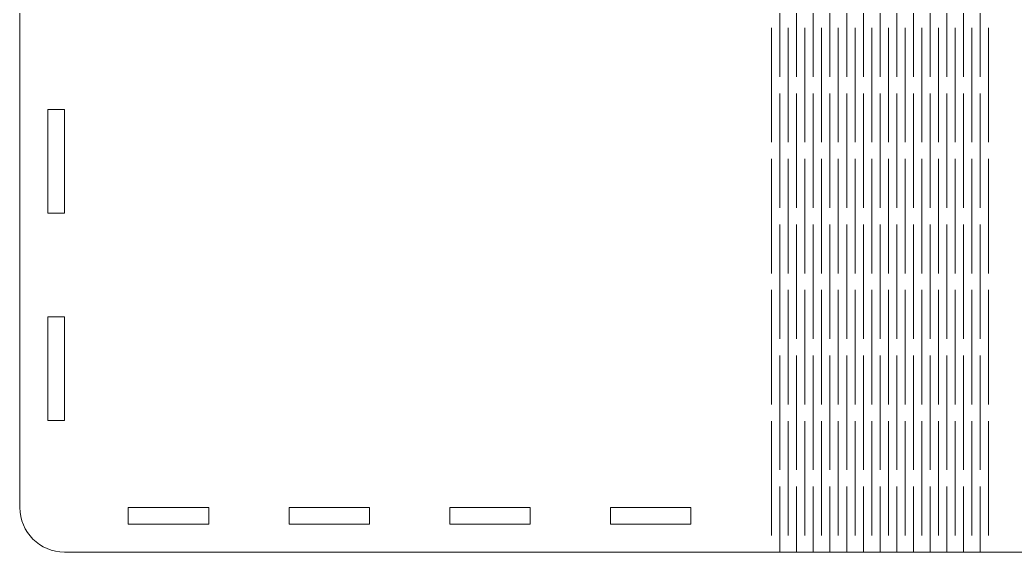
# Model space of a CAD drawing. Header units: millimetres. Extents: x -253 to 334, y -87 to 330.
# Drawn here: x -242.8 to -64, y 138.8 to 234.5 of the extents above; entities that cross this region are included whole.
import ezdxf

# ---------------------------------------------------------------- set-up
doc = ezdxf.new("R2010")
doc.units = ezdxf.units.MM
doc.header["$MEASUREMENT"] = 0
doc.layers.add('layer 1', color=7, linetype='Continuous')

msp = doc.modelspace()

# ---------------------------------------------------------------- linework, layer by layer
at = {"layer": 'layer 1', "color": 250, "lineweight": 9}
for points, knots in [([(-242.83, 232.9704), (-242.83, 232.9704), (-242.83, 296.349), (-242.83, 296.349), (-242.83, 296.349), (-242.83, 296.349), (-242.83, 322.1543), (-242.83, 322.1543), (-242.83, 322.1543), (-242.83, 326.5543), (-239.23, 330.1543), (-234.8301, 330.1543), (-234.8301, 330.1543), (-234.8301, 330.1543), (-46.9461, 330.1543), (-46.9461, 330.1543)], [0, 0, 0, 0, 0.2, 0.2, 0.2, 0.2, 0.4, 0.4, 0.4, 0.4, 0.6, 0.6, 0.6, 0.6, 1, 1, 1, 1]), ([(-106.2461, 232.9704), (-106.2461, 232.9704), (-106.2461, 244.7099), (-106.2461, 244.7099), (-106.2461, 244.7099), (-106.2461, 244.7099), (-106.2461, 232.9704), (-106.2461, 232.9704)], [0, 0, 0, 0, 0.33333333, 0.33333333, 0.33333333, 0.33333333, 1, 1, 1, 1]), ([(-103.2461, 232.9704), (-103.2461, 232.9704), (-103.2461, 244.7099), (-103.2461, 244.7099), (-103.2461, 244.7099), (-103.2461, 244.7099), (-103.2461, 232.9704), (-103.2461, 232.9704)], [0, 0, 0, 0, 0.33333333, 0.33333333, 0.33333333, 0.33333333, 1, 1, 1, 1]), ([(-100.2461, 232.9704), (-100.2461, 232.9704), (-100.2461, 244.7099), (-100.2461, 244.7099), (-100.2461, 244.7099), (-100.2461, 244.7099), (-100.2461, 232.9704), (-100.2461, 232.9704)], [0, 0, 0, 0, 0.33333333, 0.33333333, 0.33333333, 0.33333333, 1, 1, 1, 1]), ([(-97.2461, 232.9704), (-97.2461, 232.9704), (-97.2461, 244.7099), (-97.2461, 244.7099), (-97.2461, 244.7099), (-97.2461, 244.7099), (-97.2461, 232.9704), (-97.2461, 232.9704)], [0, 0, 0, 0, 0.33333333, 0.33333333, 0.33333333, 0.33333333, 1, 1, 1, 1]), ([(-94.2461, 232.9704), (-94.2461, 232.9704), (-94.2461, 244.7099), (-94.2461, 244.7099), (-94.2461, 244.7099), (-94.2461, 244.7099), (-94.2461, 232.9704), (-94.2461, 232.9704)], [0, 0, 0, 0, 0.33333333, 0.33333333, 0.33333333, 0.33333333, 1, 1, 1, 1]), ([(-91.2461, 232.9704), (-91.2461, 232.9704), (-91.2461, 244.7099), (-91.2461, 244.7099), (-91.2461, 244.7099), (-91.2461, 244.7099), (-91.2461, 232.9704), (-91.2461, 232.9704)], [0, 0, 0, 0, 0.33333333, 0.33333333, 0.33333333, 0.33333333, 1, 1, 1, 1]), ([(-88.2461, 232.9704), (-88.2461, 232.9704), (-88.2461, 244.7099), (-88.2461, 244.7099), (-88.2461, 244.7099), (-88.2461, 244.7099), (-88.2461, 232.9704), (-88.2461, 232.9704)], [0, 0, 0, 0, 0.33333333, 0.33333333, 0.33333333, 0.33333333, 1, 1, 1, 1]), ([(-85.2461, 232.9704), (-85.2461, 232.9704), (-85.2461, 244.7099), (-85.2461, 244.7099), (-85.2461, 244.7099), (-85.2461, 244.7099), (-85.2461, 232.9704), (-85.2461, 232.9704)], [0, 0, 0, 0, 0.33333333, 0.33333333, 0.33333333, 0.33333333, 1, 1, 1, 1]), ([(-82.2461, 232.9704), (-82.2461, 232.9704), (-82.2461, 244.7099), (-82.2461, 244.7099), (-82.2461, 244.7099), (-82.2461, 244.7099), (-82.2461, 232.9704), (-82.2461, 232.9704)], [0, 0, 0, 0, 0.33333333, 0.33333333, 0.33333333, 0.33333333, 1, 1, 1, 1]), ([(-79.2461, 232.9704), (-79.2461, 232.9704), (-79.2461, 244.7099), (-79.2461, 244.7099), (-79.2461, 244.7099), (-79.2461, 244.7099), (-79.2461, 232.9704), (-79.2461, 232.9704)], [0, 0, 0, 0, 0.33333333, 0.33333333, 0.33333333, 0.33333333, 1, 1, 1, 1]), ([(-76.2461, 232.9704), (-76.2461, 232.9704), (-76.2461, 244.7099), (-76.2461, 244.7099), (-76.2461, 244.7099), (-76.2461, 244.7099), (-76.2461, 232.9704), (-76.2461, 232.9704)], [0, 0, 0, 0, 0.33333333, 0.33333333, 0.33333333, 0.33333333, 1, 1, 1, 1]), ([(-73.2461, 232.9704), (-73.2461, 232.9704), (-73.2461, 244.7099), (-73.2461, 244.7099), (-73.2461, 244.7099), (-73.2461, 244.7099), (-73.2461, 232.9704), (-73.2461, 232.9704)], [0, 0, 0, 0, 0.33333333, 0.33333333, 0.33333333, 0.33333333, 1, 1, 1, 1]), ([(-70.2461, 232.9704), (-70.2461, 232.9704), (-70.2461, 244.7099), (-70.2461, 244.7099), (-70.2461, 244.7099), (-70.2461, 244.7099), (-70.2461, 232.9704), (-70.2461, 232.9704)], [0, 0, 0, 0, 0.33333333, 0.33333333, 0.33333333, 0.33333333, 1, 1, 1, 1]), ([(-105.9461, 138.8269), (-105.9461, 138.8269), (-234.8301, 138.8269), (-234.8301, 138.8269), (-234.8301, 138.8269), (-239.23, 138.8269), (-242.83, 142.4269), (-242.83, 146.8269), (-242.83, 146.8269), (-242.83, 146.8269), (-242.83, 232.9704), (-242.83, 232.9704)], [0, 0, 0, 0, 0.25, 0.25, 0.25, 0.25, 0.5, 0.5, 0.5, 0.5, 1, 1, 1, 1]), ([(-107.7461, 212.4836), (-107.7461, 212.4836), (-107.7461, 233.049), (-107.7461, 233.049), (-107.7461, 233.049), (-107.7461, 233.049), (-107.7461, 212.4836), (-107.7461, 212.4836)], [0, 0, 0, 0, 0.33333333, 0.33333333, 0.33333333, 0.33333333, 1, 1, 1, 1]), ([(-106.2461, 232.9704), (-106.2461, 232.9704), (-106.2461, 224.2612), (-106.2461, 224.2612), (-106.2461, 224.2612), (-106.2461, 224.2612), (-106.2461, 232.9704), (-106.2461, 232.9704)], [0, 0, 0, 0, 0.33333333, 0.33333333, 0.33333333, 0.33333333, 1, 1, 1, 1]), ([(-105.9461, 138.8269), (-105.9461, 138.8269), (-22.9461, 138.8269), (-22.9461, 138.8269), (-22.9461, 138.8269), (-22.9461, 138.8269), (132.4009, 138.8269), (132.4009, 138.8269), (132.4009, 138.8269), (136.8009, 138.8269), (140.4009, 142.4269), (140.4009, 146.8269), (140.4009, 146.8269), (140.4009, 146.8269), (140.4009, 232.9704), (140.4009, 232.9704)], [0, 0, 0, 0, 0.2, 0.2, 0.2, 0.2, 0.4, 0.4, 0.4, 0.4, 0.6, 0.6, 0.6, 0.6, 1, 1, 1, 1]), ([(-104.7461, 212.4836), (-104.7461, 212.4836), (-104.7461, 233.049), (-104.7461, 233.049), (-104.7461, 233.049), (-104.7461, 233.049), (-104.7461, 212.4836), (-104.7461, 212.4836)], [0, 0, 0, 0, 0.33333333, 0.33333333, 0.33333333, 0.33333333, 1, 1, 1, 1]), ([(-103.2461, 232.9704), (-103.2461, 232.9704), (-103.2461, 224.2612), (-103.2461, 224.2612), (-103.2461, 224.2612), (-103.2461, 224.2612), (-103.2461, 232.9704), (-103.2461, 232.9704)], [0, 0, 0, 0, 0.33333333, 0.33333333, 0.33333333, 0.33333333, 1, 1, 1, 1]), ([(-101.7461, 212.4836), (-101.7461, 212.4836), (-101.7461, 233.049), (-101.7461, 233.049), (-101.7461, 233.049), (-101.7461, 233.049), (-101.7461, 212.4836), (-101.7461, 212.4836)], [0, 0, 0, 0, 0.33333333, 0.33333333, 0.33333333, 0.33333333, 1, 1, 1, 1]), ([(-100.2461, 232.9704), (-100.2461, 232.9704), (-100.2461, 224.2612), (-100.2461, 224.2612), (-100.2461, 224.2612), (-100.2461, 224.2612), (-100.2461, 232.9704), (-100.2461, 232.9704)], [0, 0, 0, 0, 0.33333333, 0.33333333, 0.33333333, 0.33333333, 1, 1, 1, 1]), ([(-98.7461, 212.4836), (-98.7461, 212.4836), (-98.7461, 233.049), (-98.7461, 233.049), (-98.7461, 233.049), (-98.7461, 233.049), (-98.7461, 212.4836), (-98.7461, 212.4836)], [0, 0, 0, 0, 0.33333333, 0.33333333, 0.33333333, 0.33333333, 1, 1, 1, 1]), ([(-97.2461, 232.9704), (-97.2461, 232.9704), (-97.2461, 224.2612), (-97.2461, 224.2612), (-97.2461, 224.2612), (-97.2461, 224.2612), (-97.2461, 232.9704), (-97.2461, 232.9704)], [0, 0, 0, 0, 0.33333333, 0.33333333, 0.33333333, 0.33333333, 1, 1, 1, 1]), ([(-95.7461, 212.4836), (-95.7461, 212.4836), (-95.7461, 233.049), (-95.7461, 233.049), (-95.7461, 233.049), (-95.7461, 233.049), (-95.7461, 212.4836), (-95.7461, 212.4836)], [0, 0, 0, 0, 0.33333333, 0.33333333, 0.33333333, 0.33333333, 1, 1, 1, 1]), ([(-94.2461, 232.9704), (-94.2461, 232.9704), (-94.2461, 224.2612), (-94.2461, 224.2612), (-94.2461, 224.2612), (-94.2461, 224.2612), (-94.2461, 232.9704), (-94.2461, 232.9704)], [0, 0, 0, 0, 0.33333333, 0.33333333, 0.33333333, 0.33333333, 1, 1, 1, 1]), ([(-92.7461, 212.4836), (-92.7461, 212.4836), (-92.7461, 233.049), (-92.7461, 233.049), (-92.7461, 233.049), (-92.7461, 233.049), (-92.7461, 212.4836), (-92.7461, 212.4836)], [0, 0, 0, 0, 0.33333333, 0.33333333, 0.33333333, 0.33333333, 1, 1, 1, 1]), ([(-91.2461, 232.9704), (-91.2461, 232.9704), (-91.2461, 224.2612), (-91.2461, 224.2612), (-91.2461, 224.2612), (-91.2461, 224.2612), (-91.2461, 232.9704), (-91.2461, 232.9704)], [0, 0, 0, 0, 0.33333333, 0.33333333, 0.33333333, 0.33333333, 1, 1, 1, 1]), ([(-89.7461, 212.4836), (-89.7461, 212.4836), (-89.7461, 233.049), (-89.7461, 233.049), (-89.7461, 233.049), (-89.7461, 233.049), (-89.7461, 212.4836), (-89.7461, 212.4836)], [0, 0, 0, 0, 0.33333333, 0.33333333, 0.33333333, 0.33333333, 1, 1, 1, 1]), ([(-88.2461, 232.9704), (-88.2461, 232.9704), (-88.2461, 224.2612), (-88.2461, 224.2612), (-88.2461, 224.2612), (-88.2461, 224.2612), (-88.2461, 232.9704), (-88.2461, 232.9704)], [0, 0, 0, 0, 0.33333333, 0.33333333, 0.33333333, 0.33333333, 1, 1, 1, 1]), ([(-86.7461, 212.4836), (-86.7461, 212.4836), (-86.7461, 233.049), (-86.7461, 233.049), (-86.7461, 233.049), (-86.7461, 233.049), (-86.7461, 212.4836), (-86.7461, 212.4836)], [0, 0, 0, 0, 0.33333333, 0.33333333, 0.33333333, 0.33333333, 1, 1, 1, 1]), ([(-85.2461, 232.9704), (-85.2461, 232.9704), (-85.2461, 224.2612), (-85.2461, 224.2612), (-85.2461, 224.2612), (-85.2461, 224.2612), (-85.2461, 232.9704), (-85.2461, 232.9704)], [0, 0, 0, 0, 0.33333333, 0.33333333, 0.33333333, 0.33333333, 1, 1, 1, 1]), ([(-83.7461, 212.4836), (-83.7461, 212.4836), (-83.7461, 233.049), (-83.7461, 233.049), (-83.7461, 233.049), (-83.7461, 233.049), (-83.7461, 212.4836), (-83.7461, 212.4836)], [0, 0, 0, 0, 0.33333333, 0.33333333, 0.33333333, 0.33333333, 1, 1, 1, 1]), ([(-82.2461, 232.9704), (-82.2461, 232.9704), (-82.2461, 224.2612), (-82.2461, 224.2612), (-82.2461, 224.2612), (-82.2461, 224.2612), (-82.2461, 232.9704), (-82.2461, 232.9704)], [0, 0, 0, 0, 0.33333333, 0.33333333, 0.33333333, 0.33333333, 1, 1, 1, 1]), ([(-80.7461, 212.4836), (-80.7461, 212.4836), (-80.7461, 233.049), (-80.7461, 233.049), (-80.7461, 233.049), (-80.7461, 233.049), (-80.7461, 212.4836), (-80.7461, 212.4836)], [0, 0, 0, 0, 0.33333333, 0.33333333, 0.33333333, 0.33333333, 1, 1, 1, 1]), ([(-79.2461, 232.9704), (-79.2461, 232.9704), (-79.2461, 224.2612), (-79.2461, 224.2612), (-79.2461, 224.2612), (-79.2461, 224.2612), (-79.2461, 232.9704), (-79.2461, 232.9704)], [0, 0, 0, 0, 0.33333333, 0.33333333, 0.33333333, 0.33333333, 1, 1, 1, 1]), ([(-77.7461, 212.4836), (-77.7461, 212.4836), (-77.7461, 233.049), (-77.7461, 233.049), (-77.7461, 233.049), (-77.7461, 233.049), (-77.7461, 212.4836), (-77.7461, 212.4836)], [0, 0, 0, 0, 0.33333333, 0.33333333, 0.33333333, 0.33333333, 1, 1, 1, 1]), ([(-76.2461, 232.9704), (-76.2461, 232.9704), (-76.2461, 224.2612), (-76.2461, 224.2612), (-76.2461, 224.2612), (-76.2461, 224.2612), (-76.2461, 232.9704), (-76.2461, 232.9704)], [0, 0, 0, 0, 0.33333333, 0.33333333, 0.33333333, 0.33333333, 1, 1, 1, 1]), ([(-74.7461, 212.4836), (-74.7461, 212.4836), (-74.7461, 233.049), (-74.7461, 233.049), (-74.7461, 233.049), (-74.7461, 233.049), (-74.7461, 212.4836), (-74.7461, 212.4836)], [0, 0, 0, 0, 0.33333333, 0.33333333, 0.33333333, 0.33333333, 1, 1, 1, 1]), ([(-73.2461, 232.9704), (-73.2461, 232.9704), (-73.2461, 224.2612), (-73.2461, 224.2612), (-73.2461, 224.2612), (-73.2461, 224.2612), (-73.2461, 232.9704), (-73.2461, 232.9704)], [0, 0, 0, 0, 0.33333333, 0.33333333, 0.33333333, 0.33333333, 1, 1, 1, 1]), ([(-71.7461, 212.4836), (-71.7461, 212.4836), (-71.7461, 233.049), (-71.7461, 233.049), (-71.7461, 233.049), (-71.7461, 233.049), (-71.7461, 212.4836), (-71.7461, 212.4836)], [0, 0, 0, 0, 0.33333333, 0.33333333, 0.33333333, 0.33333333, 1, 1, 1, 1]), ([(-70.2461, 232.9704), (-70.2461, 232.9704), (-70.2461, 224.2612), (-70.2461, 224.2612), (-70.2461, 224.2612), (-70.2461, 224.2612), (-70.2461, 232.9704), (-70.2461, 232.9704)], [0, 0, 0, 0, 0.33333333, 0.33333333, 0.33333333, 0.33333333, 1, 1, 1, 1]), ([(-68.7461, 212.4836), (-68.7461, 212.4836), (-68.7461, 233.049), (-68.7461, 233.049), (-68.7461, 233.049), (-68.7461, 233.049), (-68.7461, 212.4836), (-68.7461, 212.4836)], [0, 0, 0, 0, 0.33333333, 0.33333333, 0.33333333, 0.33333333, 1, 1, 1, 1]), ([(-106.2461, 200.7058), (-106.2461, 200.7058), (-106.2461, 221.2712), (-106.2461, 221.2712), (-106.2461, 221.2712), (-106.2461, 221.2712), (-106.2461, 200.7058), (-106.2461, 200.7058)], [0, 0, 0, 0, 0.33333333, 0.33333333, 0.33333333, 0.33333333, 1, 1, 1, 1]), ([(-103.2461, 200.7058), (-103.2461, 200.7058), (-103.2461, 221.2712), (-103.2461, 221.2712), (-103.2461, 221.2712), (-103.2461, 221.2712), (-103.2461, 200.7058), (-103.2461, 200.7058)], [0, 0, 0, 0, 0.33333333, 0.33333333, 0.33333333, 0.33333333, 1, 1, 1, 1]), ([(-100.2461, 200.7058), (-100.2461, 200.7058), (-100.2461, 221.2712), (-100.2461, 221.2712), (-100.2461, 221.2712), (-100.2461, 221.2712), (-100.2461, 200.7058), (-100.2461, 200.7058)], [0, 0, 0, 0, 0.33333333, 0.33333333, 0.33333333, 0.33333333, 1, 1, 1, 1]), ([(-97.2461, 200.7058), (-97.2461, 200.7058), (-97.2461, 221.2712), (-97.2461, 221.2712), (-97.2461, 221.2712), (-97.2461, 221.2712), (-97.2461, 200.7058), (-97.2461, 200.7058)], [0, 0, 0, 0, 0.33333333, 0.33333333, 0.33333333, 0.33333333, 1, 1, 1, 1]), ([(-94.2461, 200.7058), (-94.2461, 200.7058), (-94.2461, 221.2712), (-94.2461, 221.2712), (-94.2461, 221.2712), (-94.2461, 221.2712), (-94.2461, 200.7058), (-94.2461, 200.7058)], [0, 0, 0, 0, 0.33333333, 0.33333333, 0.33333333, 0.33333333, 1, 1, 1, 1]), ([(-91.2461, 200.7058), (-91.2461, 200.7058), (-91.2461, 221.2712), (-91.2461, 221.2712), (-91.2461, 221.2712), (-91.2461, 221.2712), (-91.2461, 200.7058), (-91.2461, 200.7058)], [0, 0, 0, 0, 0.33333333, 0.33333333, 0.33333333, 0.33333333, 1, 1, 1, 1]), ([(-88.2461, 200.7058), (-88.2461, 200.7058), (-88.2461, 221.2712), (-88.2461, 221.2712), (-88.2461, 221.2712), (-88.2461, 221.2712), (-88.2461, 200.7058), (-88.2461, 200.7058)], [0, 0, 0, 0, 0.33333333, 0.33333333, 0.33333333, 0.33333333, 1, 1, 1, 1]), ([(-85.2461, 200.7058), (-85.2461, 200.7058), (-85.2461, 221.2712), (-85.2461, 221.2712), (-85.2461, 221.2712), (-85.2461, 221.2712), (-85.2461, 200.7058), (-85.2461, 200.7058)], [0, 0, 0, 0, 0.33333333, 0.33333333, 0.33333333, 0.33333333, 1, 1, 1, 1]), ([(-82.2461, 200.7058), (-82.2461, 200.7058), (-82.2461, 221.2712), (-82.2461, 221.2712), (-82.2461, 221.2712), (-82.2461, 221.2712), (-82.2461, 200.7058), (-82.2461, 200.7058)], [0, 0, 0, 0, 0.33333333, 0.33333333, 0.33333333, 0.33333333, 1, 1, 1, 1]), ([(-79.2461, 200.7058), (-79.2461, 200.7058), (-79.2461, 221.2712), (-79.2461, 221.2712), (-79.2461, 221.2712), (-79.2461, 221.2712), (-79.2461, 200.7058), (-79.2461, 200.7058)], [0, 0, 0, 0, 0.33333333, 0.33333333, 0.33333333, 0.33333333, 1, 1, 1, 1]), ([(-76.2461, 200.7058), (-76.2461, 200.7058), (-76.2461, 221.2712), (-76.2461, 221.2712), (-76.2461, 221.2712), (-76.2461, 221.2712), (-76.2461, 200.7058), (-76.2461, 200.7058)], [0, 0, 0, 0, 0.33333333, 0.33333333, 0.33333333, 0.33333333, 1, 1, 1, 1]), ([(-73.2461, 200.7058), (-73.2461, 200.7058), (-73.2461, 221.2712), (-73.2461, 221.2712), (-73.2461, 221.2712), (-73.2461, 221.2712), (-73.2461, 200.7058), (-73.2461, 200.7058)], [0, 0, 0, 0, 0.33333333, 0.33333333, 0.33333333, 0.33333333, 1, 1, 1, 1]), ([(-70.2461, 200.7058), (-70.2461, 200.7058), (-70.2461, 221.2712), (-70.2461, 221.2712), (-70.2461, 221.2712), (-70.2461, 221.2712), (-70.2461, 200.7058), (-70.2461, 200.7058)], [0, 0, 0, 0, 0.33333333, 0.33333333, 0.33333333, 0.33333333, 1, 1, 1, 1]), ([(-237.7938, 218.3723), (-237.7938, 218.3723), (-234.7938, 218.3723), (-234.7938, 218.3723), (-234.7938, 218.3723), (-234.7938, 218.3723), (-234.7938, 199.736), (-234.7938, 199.736), (-234.7938, 199.736), (-234.7938, 199.736), (-237.7938, 199.736), (-237.7938, 199.736), (-237.7938, 199.736), (-237.7938, 199.736), (-237.7938, 218.3723), (-237.7938, 218.3723)], [0, 0, 0, 0, 0.2, 0.2, 0.2, 0.2, 0.4, 0.4, 0.4, 0.4, 0.6, 0.6, 0.6, 0.6, 1, 1, 1, 1]), ([(-107.7461, 188.928), (-107.7461, 188.928), (-107.7461, 209.4936), (-107.7461, 209.4936), (-107.7461, 209.4936), (-107.7461, 209.4936), (-107.7461, 188.928), (-107.7461, 188.928)], [0, 0, 0, 0, 0.33333333, 0.33333333, 0.33333333, 0.33333333, 1, 1, 1, 1]), ([(-104.7461, 188.928), (-104.7461, 188.928), (-104.7461, 209.4936), (-104.7461, 209.4936), (-104.7461, 209.4936), (-104.7461, 209.4936), (-104.7461, 188.928), (-104.7461, 188.928)], [0, 0, 0, 0, 0.33333333, 0.33333333, 0.33333333, 0.33333333, 1, 1, 1, 1]), ([(-101.7461, 188.928), (-101.7461, 188.928), (-101.7461, 209.4936), (-101.7461, 209.4936), (-101.7461, 209.4936), (-101.7461, 209.4936), (-101.7461, 188.928), (-101.7461, 188.928)], [0, 0, 0, 0, 0.33333333, 0.33333333, 0.33333333, 0.33333333, 1, 1, 1, 1]), ([(-98.7461, 188.928), (-98.7461, 188.928), (-98.7461, 209.4936), (-98.7461, 209.4936), (-98.7461, 209.4936), (-98.7461, 209.4936), (-98.7461, 188.928), (-98.7461, 188.928)], [0, 0, 0, 0, 0.33333333, 0.33333333, 0.33333333, 0.33333333, 1, 1, 1, 1]), ([(-95.7461, 188.928), (-95.7461, 188.928), (-95.7461, 209.4936), (-95.7461, 209.4936), (-95.7461, 209.4936), (-95.7461, 209.4936), (-95.7461, 188.928), (-95.7461, 188.928)], [0, 0, 0, 0, 0.33333333, 0.33333333, 0.33333333, 0.33333333, 1, 1, 1, 1]), ([(-92.7461, 188.928), (-92.7461, 188.928), (-92.7461, 209.4936), (-92.7461, 209.4936), (-92.7461, 209.4936), (-92.7461, 209.4936), (-92.7461, 188.928), (-92.7461, 188.928)], [0, 0, 0, 0, 0.33333333, 0.33333333, 0.33333333, 0.33333333, 1, 1, 1, 1]), ([(-89.7461, 188.928), (-89.7461, 188.928), (-89.7461, 209.4936), (-89.7461, 209.4936), (-89.7461, 209.4936), (-89.7461, 209.4936), (-89.7461, 188.928), (-89.7461, 188.928)], [0, 0, 0, 0, 0.33333333, 0.33333333, 0.33333333, 0.33333333, 1, 1, 1, 1]), ([(-86.7461, 188.928), (-86.7461, 188.928), (-86.7461, 209.4936), (-86.7461, 209.4936), (-86.7461, 209.4936), (-86.7461, 209.4936), (-86.7461, 188.928), (-86.7461, 188.928)], [0, 0, 0, 0, 0.33333333, 0.33333333, 0.33333333, 0.33333333, 1, 1, 1, 1]), ([(-83.7461, 188.928), (-83.7461, 188.928), (-83.7461, 209.4936), (-83.7461, 209.4936), (-83.7461, 209.4936), (-83.7461, 209.4936), (-83.7461, 188.928), (-83.7461, 188.928)], [0, 0, 0, 0, 0.33333333, 0.33333333, 0.33333333, 0.33333333, 1, 1, 1, 1]), ([(-80.7461, 188.928), (-80.7461, 188.928), (-80.7461, 209.4936), (-80.7461, 209.4936), (-80.7461, 209.4936), (-80.7461, 209.4936), (-80.7461, 188.928), (-80.7461, 188.928)], [0, 0, 0, 0, 0.33333333, 0.33333333, 0.33333333, 0.33333333, 1, 1, 1, 1]), ([(-77.7461, 188.928), (-77.7461, 188.928), (-77.7461, 209.4936), (-77.7461, 209.4936), (-77.7461, 209.4936), (-77.7461, 209.4936), (-77.7461, 188.928), (-77.7461, 188.928)], [0, 0, 0, 0, 0.33333333, 0.33333333, 0.33333333, 0.33333333, 1, 1, 1, 1]), ([(-74.7461, 188.928), (-74.7461, 188.928), (-74.7461, 209.4936), (-74.7461, 209.4936), (-74.7461, 209.4936), (-74.7461, 209.4936), (-74.7461, 188.928), (-74.7461, 188.928)], [0, 0, 0, 0, 0.33333333, 0.33333333, 0.33333333, 0.33333333, 1, 1, 1, 1]), ([(-71.7461, 188.928), (-71.7461, 188.928), (-71.7461, 209.4936), (-71.7461, 209.4936), (-71.7461, 209.4936), (-71.7461, 209.4936), (-71.7461, 188.928), (-71.7461, 188.928)], [0, 0, 0, 0, 0.33333333, 0.33333333, 0.33333333, 0.33333333, 1, 1, 1, 1]), ([(-68.7461, 188.928), (-68.7461, 188.928), (-68.7461, 209.4936), (-68.7461, 209.4936), (-68.7461, 209.4936), (-68.7461, 209.4936), (-68.7461, 188.928), (-68.7461, 188.928)], [0, 0, 0, 0, 0.33333333, 0.33333333, 0.33333333, 0.33333333, 1, 1, 1, 1]), ([(-106.2461, 177.1502), (-106.2461, 177.1502), (-106.2461, 197.7158), (-106.2461, 197.7158), (-106.2461, 197.7158), (-106.2461, 197.7158), (-106.2461, 177.1502), (-106.2461, 177.1502)], [0, 0, 0, 0, 0.33333333, 0.33333333, 0.33333333, 0.33333333, 1, 1, 1, 1]), ([(-103.2461, 177.1502), (-103.2461, 177.1502), (-103.2461, 197.7158), (-103.2461, 197.7158), (-103.2461, 197.7158), (-103.2461, 197.7158), (-103.2461, 177.1502), (-103.2461, 177.1502)], [0, 0, 0, 0, 0.33333333, 0.33333333, 0.33333333, 0.33333333, 1, 1, 1, 1]), ([(-100.2461, 177.1502), (-100.2461, 177.1502), (-100.2461, 197.7158), (-100.2461, 197.7158), (-100.2461, 197.7158), (-100.2461, 197.7158), (-100.2461, 177.1502), (-100.2461, 177.1502)], [0, 0, 0, 0, 0.33333333, 0.33333333, 0.33333333, 0.33333333, 1, 1, 1, 1]), ([(-97.2461, 177.1502), (-97.2461, 177.1502), (-97.2461, 197.7158), (-97.2461, 197.7158), (-97.2461, 197.7158), (-97.2461, 197.7158), (-97.2461, 177.1502), (-97.2461, 177.1502)], [0, 0, 0, 0, 0.33333333, 0.33333333, 0.33333333, 0.33333333, 1, 1, 1, 1]), ([(-94.2461, 177.1502), (-94.2461, 177.1502), (-94.2461, 197.7158), (-94.2461, 197.7158), (-94.2461, 197.7158), (-94.2461, 197.7158), (-94.2461, 177.1502), (-94.2461, 177.1502)], [0, 0, 0, 0, 0.33333333, 0.33333333, 0.33333333, 0.33333333, 1, 1, 1, 1]), ([(-91.2461, 177.1502), (-91.2461, 177.1502), (-91.2461, 197.7158), (-91.2461, 197.7158), (-91.2461, 197.7158), (-91.2461, 197.7158), (-91.2461, 177.1502), (-91.2461, 177.1502)], [0, 0, 0, 0, 0.33333333, 0.33333333, 0.33333333, 0.33333333, 1, 1, 1, 1]), ([(-88.2461, 177.1502), (-88.2461, 177.1502), (-88.2461, 197.7158), (-88.2461, 197.7158), (-88.2461, 197.7158), (-88.2461, 197.7158), (-88.2461, 177.1502), (-88.2461, 177.1502)], [0, 0, 0, 0, 0.33333333, 0.33333333, 0.33333333, 0.33333333, 1, 1, 1, 1]), ([(-85.2461, 177.1502), (-85.2461, 177.1502), (-85.2461, 197.7158), (-85.2461, 197.7158), (-85.2461, 197.7158), (-85.2461, 197.7158), (-85.2461, 177.1502), (-85.2461, 177.1502)], [0, 0, 0, 0, 0.33333333, 0.33333333, 0.33333333, 0.33333333, 1, 1, 1, 1]), ([(-82.2461, 177.1502), (-82.2461, 177.1502), (-82.2461, 197.7158), (-82.2461, 197.7158), (-82.2461, 197.7158), (-82.2461, 197.7158), (-82.2461, 177.1502), (-82.2461, 177.1502)], [0, 0, 0, 0, 0.33333333, 0.33333333, 0.33333333, 0.33333333, 1, 1, 1, 1]), ([(-79.2461, 177.1502), (-79.2461, 177.1502), (-79.2461, 197.7158), (-79.2461, 197.7158), (-79.2461, 197.7158), (-79.2461, 197.7158), (-79.2461, 177.1502), (-79.2461, 177.1502)], [0, 0, 0, 0, 0.33333333, 0.33333333, 0.33333333, 0.33333333, 1, 1, 1, 1]), ([(-76.2461, 177.1502), (-76.2461, 177.1502), (-76.2461, 197.7158), (-76.2461, 197.7158), (-76.2461, 197.7158), (-76.2461, 197.7158), (-76.2461, 177.1502), (-76.2461, 177.1502)], [0, 0, 0, 0, 0.33333333, 0.33333333, 0.33333333, 0.33333333, 1, 1, 1, 1]), ([(-73.2461, 177.1502), (-73.2461, 177.1502), (-73.2461, 197.7158), (-73.2461, 197.7158), (-73.2461, 197.7158), (-73.2461, 197.7158), (-73.2461, 177.1502), (-73.2461, 177.1502)], [0, 0, 0, 0, 0.33333333, 0.33333333, 0.33333333, 0.33333333, 1, 1, 1, 1]), ([(-70.2461, 177.1502), (-70.2461, 177.1502), (-70.2461, 197.7158), (-70.2461, 197.7158), (-70.2461, 197.7158), (-70.2461, 197.7158), (-70.2461, 177.1502), (-70.2461, 177.1502)], [0, 0, 0, 0, 0.33333333, 0.33333333, 0.33333333, 0.33333333, 1, 1, 1, 1]), ([(-107.7461, 165.3725), (-107.7461, 165.3725), (-107.7461, 185.938), (-107.7461, 185.938), (-107.7461, 185.938), (-107.7461, 185.938), (-107.7461, 165.3725), (-107.7461, 165.3725)], [0, 0, 0, 0, 0.33333333, 0.33333333, 0.33333333, 0.33333333, 1, 1, 1, 1]), ([(-104.7461, 165.3725), (-104.7461, 165.3725), (-104.7461, 185.938), (-104.7461, 185.938), (-104.7461, 185.938), (-104.7461, 185.938), (-104.7461, 165.3725), (-104.7461, 165.3725)], [0, 0, 0, 0, 0.33333333, 0.33333333, 0.33333333, 0.33333333, 1, 1, 1, 1]), ([(-101.7461, 165.3725), (-101.7461, 165.3725), (-101.7461, 185.938), (-101.7461, 185.938), (-101.7461, 185.938), (-101.7461, 185.938), (-101.7461, 165.3725), (-101.7461, 165.3725)], [0, 0, 0, 0, 0.33333333, 0.33333333, 0.33333333, 0.33333333, 1, 1, 1, 1]), ([(-98.7461, 165.3725), (-98.7461, 165.3725), (-98.7461, 185.938), (-98.7461, 185.938), (-98.7461, 185.938), (-98.7461, 185.938), (-98.7461, 165.3725), (-98.7461, 165.3725)], [0, 0, 0, 0, 0.33333333, 0.33333333, 0.33333333, 0.33333333, 1, 1, 1, 1]), ([(-95.7461, 165.3725), (-95.7461, 165.3725), (-95.7461, 185.938), (-95.7461, 185.938), (-95.7461, 185.938), (-95.7461, 185.938), (-95.7461, 165.3725), (-95.7461, 165.3725)], [0, 0, 0, 0, 0.33333333, 0.33333333, 0.33333333, 0.33333333, 1, 1, 1, 1]), ([(-92.7461, 165.3725), (-92.7461, 165.3725), (-92.7461, 185.938), (-92.7461, 185.938), (-92.7461, 185.938), (-92.7461, 185.938), (-92.7461, 165.3725), (-92.7461, 165.3725)], [0, 0, 0, 0, 0.33333333, 0.33333333, 0.33333333, 0.33333333, 1, 1, 1, 1]), ([(-89.7461, 165.3725), (-89.7461, 165.3725), (-89.7461, 185.938), (-89.7461, 185.938), (-89.7461, 185.938), (-89.7461, 185.938), (-89.7461, 165.3725), (-89.7461, 165.3725)], [0, 0, 0, 0, 0.33333333, 0.33333333, 0.33333333, 0.33333333, 1, 1, 1, 1]), ([(-86.7461, 165.3725), (-86.7461, 165.3725), (-86.7461, 185.938), (-86.7461, 185.938), (-86.7461, 185.938), (-86.7461, 185.938), (-86.7461, 165.3725), (-86.7461, 165.3725)], [0, 0, 0, 0, 0.33333333, 0.33333333, 0.33333333, 0.33333333, 1, 1, 1, 1]), ([(-83.7461, 165.3725), (-83.7461, 165.3725), (-83.7461, 185.938), (-83.7461, 185.938), (-83.7461, 185.938), (-83.7461, 185.938), (-83.7461, 165.3725), (-83.7461, 165.3725)], [0, 0, 0, 0, 0.33333333, 0.33333333, 0.33333333, 0.33333333, 1, 1, 1, 1]), ([(-80.7461, 165.3725), (-80.7461, 165.3725), (-80.7461, 185.938), (-80.7461, 185.938), (-80.7461, 185.938), (-80.7461, 185.938), (-80.7461, 165.3725), (-80.7461, 165.3725)], [0, 0, 0, 0, 0.33333333, 0.33333333, 0.33333333, 0.33333333, 1, 1, 1, 1]), ([(-77.7461, 165.3725), (-77.7461, 165.3725), (-77.7461, 185.938), (-77.7461, 185.938), (-77.7461, 185.938), (-77.7461, 185.938), (-77.7461, 165.3725), (-77.7461, 165.3725)], [0, 0, 0, 0, 0.33333333, 0.33333333, 0.33333333, 0.33333333, 1, 1, 1, 1]), ([(-74.7461, 165.3725), (-74.7461, 165.3725), (-74.7461, 185.938), (-74.7461, 185.938), (-74.7461, 185.938), (-74.7461, 185.938), (-74.7461, 165.3725), (-74.7461, 165.3725)], [0, 0, 0, 0, 0.33333333, 0.33333333, 0.33333333, 0.33333333, 1, 1, 1, 1]), ([(-71.7461, 165.3725), (-71.7461, 165.3725), (-71.7461, 185.938), (-71.7461, 185.938), (-71.7461, 185.938), (-71.7461, 185.938), (-71.7461, 165.3725), (-71.7461, 165.3725)], [0, 0, 0, 0, 0.33333333, 0.33333333, 0.33333333, 0.33333333, 1, 1, 1, 1]), ([(-68.7461, 165.3725), (-68.7461, 165.3725), (-68.7461, 185.938), (-68.7461, 185.938), (-68.7461, 185.938), (-68.7461, 185.938), (-68.7461, 165.3725), (-68.7461, 165.3725)], [0, 0, 0, 0, 0.33333333, 0.33333333, 0.33333333, 0.33333333, 1, 1, 1, 1]), ([(-237.7938, 181.0996), (-237.7938, 181.0996), (-234.7938, 181.0996), (-234.7938, 181.0996), (-234.7938, 181.0996), (-234.7938, 181.0996), (-234.7938, 162.4633), (-234.7938, 162.4633), (-234.7938, 162.4633), (-234.7938, 162.4633), (-237.7938, 162.4633), (-237.7938, 162.4633), (-237.7938, 162.4633), (-237.7938, 162.4633), (-237.7938, 181.0996), (-237.7938, 181.0996)], [0, 0, 0, 0, 0.2, 0.2, 0.2, 0.2, 0.4, 0.4, 0.4, 0.4, 0.6, 0.6, 0.6, 0.6, 1, 1, 1, 1]), ([(-106.2461, 153.5947), (-106.2461, 153.5947), (-106.2461, 174.1602), (-106.2461, 174.1602), (-106.2461, 174.1602), (-106.2461, 174.1602), (-106.2461, 153.5947), (-106.2461, 153.5947)], [0, 0, 0, 0, 0.33333333, 0.33333333, 0.33333333, 0.33333333, 1, 1, 1, 1]), ([(-103.2461, 153.5947), (-103.2461, 153.5947), (-103.2461, 174.1602), (-103.2461, 174.1602), (-103.2461, 174.1602), (-103.2461, 174.1602), (-103.2461, 153.5947), (-103.2461, 153.5947)], [0, 0, 0, 0, 0.33333333, 0.33333333, 0.33333333, 0.33333333, 1, 1, 1, 1]), ([(-100.2461, 153.5947), (-100.2461, 153.5947), (-100.2461, 174.1602), (-100.2461, 174.1602), (-100.2461, 174.1602), (-100.2461, 174.1602), (-100.2461, 153.5947), (-100.2461, 153.5947)], [0, 0, 0, 0, 0.33333333, 0.33333333, 0.33333333, 0.33333333, 1, 1, 1, 1]), ([(-97.2461, 153.5947), (-97.2461, 153.5947), (-97.2461, 174.1602), (-97.2461, 174.1602), (-97.2461, 174.1602), (-97.2461, 174.1602), (-97.2461, 153.5947), (-97.2461, 153.5947)], [0, 0, 0, 0, 0.33333333, 0.33333333, 0.33333333, 0.33333333, 1, 1, 1, 1]), ([(-94.2461, 153.5947), (-94.2461, 153.5947), (-94.2461, 174.1602), (-94.2461, 174.1602), (-94.2461, 174.1602), (-94.2461, 174.1602), (-94.2461, 153.5947), (-94.2461, 153.5947)], [0, 0, 0, 0, 0.33333333, 0.33333333, 0.33333333, 0.33333333, 1, 1, 1, 1]), ([(-91.2461, 153.5947), (-91.2461, 153.5947), (-91.2461, 174.1602), (-91.2461, 174.1602), (-91.2461, 174.1602), (-91.2461, 174.1602), (-91.2461, 153.5947), (-91.2461, 153.5947)], [0, 0, 0, 0, 0.33333333, 0.33333333, 0.33333333, 0.33333333, 1, 1, 1, 1]), ([(-88.2461, 153.5947), (-88.2461, 153.5947), (-88.2461, 174.1602), (-88.2461, 174.1602), (-88.2461, 174.1602), (-88.2461, 174.1602), (-88.2461, 153.5947), (-88.2461, 153.5947)], [0, 0, 0, 0, 0.33333333, 0.33333333, 0.33333333, 0.33333333, 1, 1, 1, 1]), ([(-85.2461, 153.5947), (-85.2461, 153.5947), (-85.2461, 174.1602), (-85.2461, 174.1602), (-85.2461, 174.1602), (-85.2461, 174.1602), (-85.2461, 153.5947), (-85.2461, 153.5947)], [0, 0, 0, 0, 0.33333333, 0.33333333, 0.33333333, 0.33333333, 1, 1, 1, 1]), ([(-82.2461, 153.5947), (-82.2461, 153.5947), (-82.2461, 174.1602), (-82.2461, 174.1602), (-82.2461, 174.1602), (-82.2461, 174.1602), (-82.2461, 153.5947), (-82.2461, 153.5947)], [0, 0, 0, 0, 0.33333333, 0.33333333, 0.33333333, 0.33333333, 1, 1, 1, 1]), ([(-79.2461, 153.5947), (-79.2461, 153.5947), (-79.2461, 174.1602), (-79.2461, 174.1602), (-79.2461, 174.1602), (-79.2461, 174.1602), (-79.2461, 153.5947), (-79.2461, 153.5947)], [0, 0, 0, 0, 0.33333333, 0.33333333, 0.33333333, 0.33333333, 1, 1, 1, 1]), ([(-76.2461, 153.5947), (-76.2461, 153.5947), (-76.2461, 174.1602), (-76.2461, 174.1602), (-76.2461, 174.1602), (-76.2461, 174.1602), (-76.2461, 153.5947), (-76.2461, 153.5947)], [0, 0, 0, 0, 0.33333333, 0.33333333, 0.33333333, 0.33333333, 1, 1, 1, 1]), ([(-73.2461, 153.5947), (-73.2461, 153.5947), (-73.2461, 174.1602), (-73.2461, 174.1602), (-73.2461, 174.1602), (-73.2461, 174.1602), (-73.2461, 153.5947), (-73.2461, 153.5947)], [0, 0, 0, 0, 0.33333333, 0.33333333, 0.33333333, 0.33333333, 1, 1, 1, 1]), ([(-70.2461, 153.5947), (-70.2461, 153.5947), (-70.2461, 174.1602), (-70.2461, 174.1602), (-70.2461, 174.1602), (-70.2461, 174.1602), (-70.2461, 153.5947), (-70.2461, 153.5947)], [0, 0, 0, 0, 0.33333333, 0.33333333, 0.33333333, 0.33333333, 1, 1, 1, 1]), ([(-107.7461, 141.8169), (-107.7461, 141.8169), (-107.7461, 162.3825), (-107.7461, 162.3825), (-107.7461, 162.3825), (-107.7461, 162.3825), (-107.7461, 141.8169), (-107.7461, 141.8169)], [0, 0, 0, 0, 0.33333333, 0.33333333, 0.33333333, 0.33333333, 1, 1, 1, 1]), ([(-104.7461, 141.8169), (-104.7461, 141.8169), (-104.7461, 162.3825), (-104.7461, 162.3825), (-104.7461, 162.3825), (-104.7461, 162.3825), (-104.7461, 141.8169), (-104.7461, 141.8169)], [0, 0, 0, 0, 0.33333333, 0.33333333, 0.33333333, 0.33333333, 1, 1, 1, 1]), ([(-101.7461, 141.8169), (-101.7461, 141.8169), (-101.7461, 162.3825), (-101.7461, 162.3825), (-101.7461, 162.3825), (-101.7461, 162.3825), (-101.7461, 141.8169), (-101.7461, 141.8169)], [0, 0, 0, 0, 0.33333333, 0.33333333, 0.33333333, 0.33333333, 1, 1, 1, 1]), ([(-98.7461, 141.8169), (-98.7461, 141.8169), (-98.7461, 162.3825), (-98.7461, 162.3825), (-98.7461, 162.3825), (-98.7461, 162.3825), (-98.7461, 141.8169), (-98.7461, 141.8169)], [0, 0, 0, 0, 0.33333333, 0.33333333, 0.33333333, 0.33333333, 1, 1, 1, 1]), ([(-95.7461, 141.8169), (-95.7461, 141.8169), (-95.7461, 162.3825), (-95.7461, 162.3825), (-95.7461, 162.3825), (-95.7461, 162.3825), (-95.7461, 141.8169), (-95.7461, 141.8169)], [0, 0, 0, 0, 0.33333333, 0.33333333, 0.33333333, 0.33333333, 1, 1, 1, 1]), ([(-92.7461, 141.8169), (-92.7461, 141.8169), (-92.7461, 162.3825), (-92.7461, 162.3825), (-92.7461, 162.3825), (-92.7461, 162.3825), (-92.7461, 141.8169), (-92.7461, 141.8169)], [0, 0, 0, 0, 0.33333333, 0.33333333, 0.33333333, 0.33333333, 1, 1, 1, 1]), ([(-89.7461, 141.8169), (-89.7461, 141.8169), (-89.7461, 162.3825), (-89.7461, 162.3825), (-89.7461, 162.3825), (-89.7461, 162.3825), (-89.7461, 141.8169), (-89.7461, 141.8169)], [0, 0, 0, 0, 0.33333333, 0.33333333, 0.33333333, 0.33333333, 1, 1, 1, 1]), ([(-86.7461, 141.8169), (-86.7461, 141.8169), (-86.7461, 162.3825), (-86.7461, 162.3825), (-86.7461, 162.3825), (-86.7461, 162.3825), (-86.7461, 141.8169), (-86.7461, 141.8169)], [0, 0, 0, 0, 0.33333333, 0.33333333, 0.33333333, 0.33333333, 1, 1, 1, 1]), ([(-83.7461, 141.8169), (-83.7461, 141.8169), (-83.7461, 162.3825), (-83.7461, 162.3825), (-83.7461, 162.3825), (-83.7461, 162.3825), (-83.7461, 141.8169), (-83.7461, 141.8169)], [0, 0, 0, 0, 0.33333333, 0.33333333, 0.33333333, 0.33333333, 1, 1, 1, 1]), ([(-80.7461, 141.8169), (-80.7461, 141.8169), (-80.7461, 162.3825), (-80.7461, 162.3825), (-80.7461, 162.3825), (-80.7461, 162.3825), (-80.7461, 141.8169), (-80.7461, 141.8169)], [0, 0, 0, 0, 0.33333333, 0.33333333, 0.33333333, 0.33333333, 1, 1, 1, 1]), ([(-77.7461, 141.8169), (-77.7461, 141.8169), (-77.7461, 162.3825), (-77.7461, 162.3825), (-77.7461, 162.3825), (-77.7461, 162.3825), (-77.7461, 141.8169), (-77.7461, 141.8169)], [0, 0, 0, 0, 0.33333333, 0.33333333, 0.33333333, 0.33333333, 1, 1, 1, 1]), ([(-74.7461, 141.8169), (-74.7461, 141.8169), (-74.7461, 162.3825), (-74.7461, 162.3825), (-74.7461, 162.3825), (-74.7461, 162.3825), (-74.7461, 141.8169), (-74.7461, 141.8169)], [0, 0, 0, 0, 0.33333333, 0.33333333, 0.33333333, 0.33333333, 1, 1, 1, 1]), ([(-71.7461, 141.8169), (-71.7461, 141.8169), (-71.7461, 162.3825), (-71.7461, 162.3825), (-71.7461, 162.3825), (-71.7461, 162.3825), (-71.7461, 141.8169), (-71.7461, 141.8169)], [0, 0, 0, 0, 0.33333333, 0.33333333, 0.33333333, 0.33333333, 1, 1, 1, 1]), ([(-68.7461, 141.8169), (-68.7461, 141.8169), (-68.7461, 162.3825), (-68.7461, 162.3825), (-68.7461, 162.3825), (-68.7461, 162.3825), (-68.7461, 141.8169), (-68.7461, 141.8169)], [0, 0, 0, 0, 0.33333333, 0.33333333, 0.33333333, 0.33333333, 1, 1, 1, 1]), ([(-223.3494, 143.8269), (-223.3494, 143.8269), (-223.3494, 146.8269), (-223.3494, 146.8269), (-223.3494, 146.8269), (-223.3494, 146.8269), (-208.9049, 146.8269), (-208.9049, 146.8269), (-208.9049, 146.8269), (-208.9049, 146.8269), (-208.9049, 143.8269), (-208.9049, 143.8269), (-208.9049, 143.8269), (-208.9049, 143.8269), (-223.3494, 143.8269), (-223.3494, 143.8269)], [0, 0, 0, 0, 0.2, 0.2, 0.2, 0.2, 0.4, 0.4, 0.4, 0.4, 0.6, 0.6, 0.6, 0.6, 1, 1, 1, 1]), ([(-194.4605, 143.8269), (-194.4605, 143.8269), (-194.4605, 146.8269), (-194.4605, 146.8269), (-194.4605, 146.8269), (-194.4605, 146.8269), (-180.016, 146.8269), (-180.016, 146.8269), (-180.016, 146.8269), (-180.016, 146.8269), (-180.016, 143.8269), (-180.016, 143.8269), (-180.016, 143.8269), (-180.016, 143.8269), (-194.4605, 143.8269), (-194.4605, 143.8269)], [0, 0, 0, 0, 0.2, 0.2, 0.2, 0.2, 0.4, 0.4, 0.4, 0.4, 0.6, 0.6, 0.6, 0.6, 1, 1, 1, 1]), ([(-165.5716, 143.8269), (-165.5716, 143.8269), (-165.5716, 146.8269), (-165.5716, 146.8269), (-165.5716, 146.8269), (-165.5716, 146.8269), (-151.1271, 146.8269), (-151.1271, 146.8269), (-151.1271, 146.8269), (-151.1271, 146.8269), (-151.1271, 143.8269), (-151.1271, 143.8269), (-151.1271, 143.8269), (-151.1271, 143.8269), (-165.5716, 143.8269), (-165.5716, 143.8269)], [0, 0, 0, 0, 0.2, 0.2, 0.2, 0.2, 0.4, 0.4, 0.4, 0.4, 0.6, 0.6, 0.6, 0.6, 1, 1, 1, 1]), ([(-136.6827, 143.8269), (-136.6827, 143.8269), (-136.6827, 146.8269), (-136.6827, 146.8269), (-136.6827, 146.8269), (-136.6827, 146.8269), (-122.2382, 146.8269), (-122.2382, 146.8269), (-122.2382, 146.8269), (-122.2382, 146.8269), (-122.2382, 143.8269), (-122.2382, 143.8269), (-122.2382, 143.8269), (-122.2382, 143.8269), (-136.6827, 143.8269), (-136.6827, 143.8269)], [0, 0, 0, 0, 0.2, 0.2, 0.2, 0.2, 0.4, 0.4, 0.4, 0.4, 0.6, 0.6, 0.6, 0.6, 1, 1, 1, 1])]:
    msp.add_open_spline(points, degree=3, knots=knots, dxfattribs=at)
for points in [[(-106.2461, 150.6047), (-106.2461, 150.6047), (-106.2461, 138.8269), (-106.2461, 138.8269)], [(-103.2461, 150.6047), (-103.2461, 150.6047), (-103.2461, 138.8269), (-103.2461, 138.8269)], [(-100.2461, 150.6047), (-100.2461, 150.6047), (-100.2461, 138.8269), (-100.2461, 138.8269)], [(-97.2461, 150.6047), (-97.2461, 150.6047), (-97.2461, 138.8269), (-97.2461, 138.8269)], [(-94.2461, 150.6047), (-94.2461, 150.6047), (-94.2461, 138.8269), (-94.2461, 138.8269)], [(-91.2461, 150.6047), (-91.2461, 150.6047), (-91.2461, 138.8269), (-91.2461, 138.8269)], [(-88.2461, 150.6047), (-88.2461, 150.6047), (-88.2461, 138.8269), (-88.2461, 138.8269)], [(-85.2461, 150.6047), (-85.2461, 150.6047), (-85.2461, 138.8269), (-85.2461, 138.8269)], [(-82.2461, 150.6047), (-82.2461, 150.6047), (-82.2461, 138.8269), (-82.2461, 138.8269)], [(-79.2461, 150.6047), (-79.2461, 150.6047), (-79.2461, 138.8269), (-79.2461, 138.8269)], [(-76.2461, 150.6047), (-76.2461, 150.6047), (-76.2461, 138.8269), (-76.2461, 138.8269)], [(-73.2461, 150.6047), (-73.2461, 150.6047), (-73.2461, 138.8269), (-73.2461, 138.8269)], [(-70.2461, 150.6047), (-70.2461, 150.6047), (-70.2461, 138.8269), (-70.2461, 138.8269)]]:
    msp.add_open_spline(points, degree=3, dxfattribs=at)

doc.saveas('drawing.dxf')
